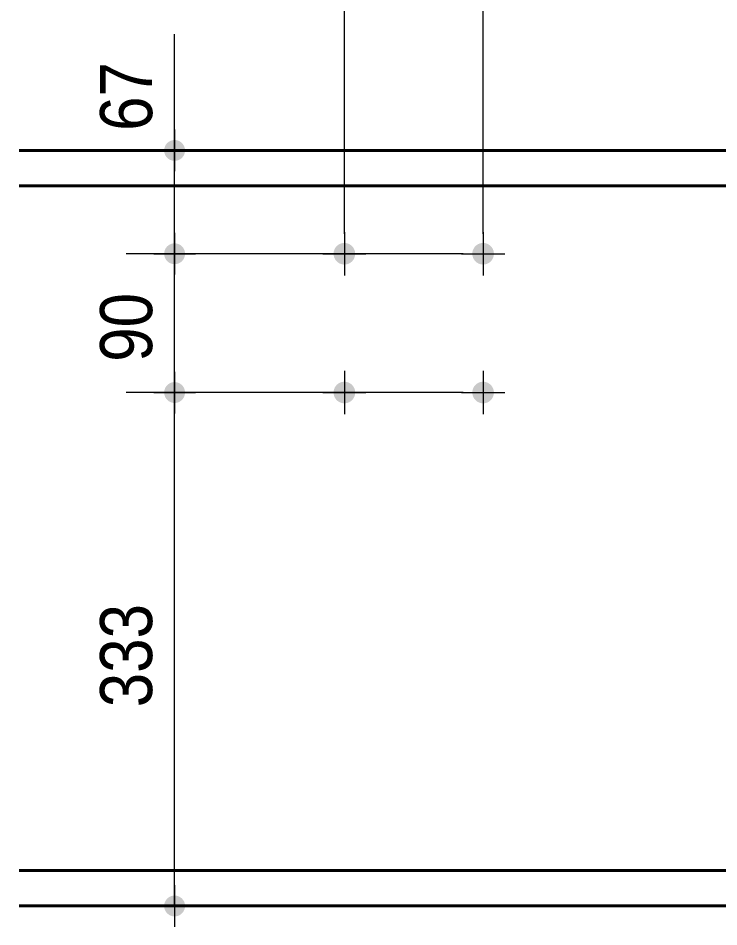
# Model space of a CAD drawing. Header units: millimetres. Extents: x 2 to 410, y 5 to 282.
# Drawn here: x 127.11 to 162.08, y 110.9 to 156.23 of the extents above; entities that cross this region are included whole.
import ezdxf

# ---------------------------------------------------------------- set-up
doc = ezdxf.new("R2010")
doc.units = ezdxf.units.MM
for name, color, linetype, lineweight in [('Boulon', 7, 'Continuous', 0), ('Cotation', 7, 'Continuous', 0), ('Piece', 2, 'Continuous', 0)]:
    doc.layers.add(name, color=color, linetype=linetype, lineweight=lineweight)
doc.styles.add('ARIAL', font='ARIAL.TTF')

# ---------------------------------------------------------------- blocks, each defined once
blk = doc.blocks.new('*A7')
at = {"layer": 'Boulon'}
for points in [[(142.855, 144.5), (142.857, 144.527), (142.861, 144.553), (142.865, 144.579), (142.871, 144.605), (142.878, 144.63), (142.886, 144.655), (142.896, 144.68), (142.906, 144.704), (142.918, 144.728), (142.931, 144.751), (142.946, 144.773), (142.961, 144.795), (142.977, 144.815), (142.994, 144.835), (143.013, 144.854), (143.032, 144.873), (143.052, 144.89), (143.072, 144.906), (143.094, 144.921), (143.116, 144.936), (143.139, 144.949), (143.163, 144.961), (143.187, 144.971), (143.212, 144.981), (143.237, 144.989), (143.262, 144.996), (143.288, 145.002), (143.314, 145.006), (143.34, 145.01), (143.367, 145.012), (143.393, 145.012), (143.42, 145.012), (143.446, 145.01), (143.472, 145.006), (143.498, 145.002), (143.524, 144.996), (143.55, 144.989), (143.575, 144.981), (143.599, 144.971), (143.623, 144.961), (143.647, 144.949), (143.67, 144.936), (143.692, 144.921), (143.714, 144.906), (143.735, 144.89), (143.755, 144.873), (143.774, 144.854), (143.792, 144.835), (143.809, 144.815), (143.826, 144.795), (143.841, 144.773), (143.855, 144.751), (143.868, 144.728), (143.88, 144.704), (143.891, 144.68), (143.9, 144.655), (143.909, 144.63), (143.916, 144.605), (143.921, 144.579), (143.926, 144.553), (143.929, 144.527), (143.931, 144.5), (143.932, 144.474), (143.931, 144.447), (143.929, 144.421), (143.926, 144.395), (143.921, 144.369), (143.916, 144.343), (143.909, 144.317), (143.9, 144.292), (143.891, 144.268), (143.88, 144.244), (143.868, 144.22), (143.855, 144.197), (143.841, 144.175), (143.826, 144.153), (143.809, 144.132), (143.792, 144.112), (143.774, 144.093), (143.755, 144.075), (143.735, 144.058), (143.714, 144.041), (143.692, 144.026), (143.67, 144.012), (143.647, 143.999), (143.623, 143.987), (143.599, 143.976), (143.575, 143.967), (143.55, 143.958), (143.524, 143.951), (143.498, 143.946), (143.472, 143.941), (143.446, 143.938), (143.42, 143.936), (143.393, 143.935), (143.367, 143.936), (143.34, 143.938), (143.314, 143.941), (143.288, 143.946), (143.262, 143.951), (143.237, 143.958), (143.212, 143.967), (143.187, 143.976), (143.163, 143.987), (143.139, 143.999), (143.116, 144.012), (143.094, 144.026), (143.072, 144.041), (143.052, 144.058), (143.032, 144.075), (143.013, 144.093), (142.994, 144.112), (142.977, 144.132), (142.961, 144.153), (142.946, 144.175), (142.931, 144.197), (142.918, 144.22), (142.906, 144.244), (142.896, 144.268), (142.886, 144.292), (142.878, 144.317), (142.871, 144.343), (142.865, 144.369), (142.861, 144.395), (142.857, 144.421), (142.855, 144.447), (142.855, 144.474)], [(142.855, 137.577), (142.857, 137.603), (142.861, 137.63), (142.865, 137.656), (142.871, 137.682), (142.878, 137.707), (142.886, 137.732), (142.896, 137.757), (142.906, 137.781), (142.918, 137.804), (142.931, 137.827), (142.946, 137.85), (142.961, 137.871), (142.977, 137.892), (142.994, 137.912), (143.013, 137.931), (143.032, 137.95), (143.052, 137.967), (143.072, 137.983), (143.094, 137.998), (143.116, 138.013), (143.139, 138.026), (143.163, 138.037), (143.187, 138.048), (143.212, 138.058), (143.237, 138.066), (143.262, 138.073), (143.288, 138.079), (143.314, 138.083), (143.34, 138.087), (143.367, 138.088), (143.393, 138.089), (143.42, 138.088), (143.446, 138.087), (143.472, 138.083), (143.498, 138.079), (143.524, 138.073), (143.55, 138.066), (143.575, 138.058), (143.599, 138.048), (143.623, 138.037), (143.647, 138.026), (143.67, 138.013), (143.692, 137.998), (143.714, 137.983), (143.735, 137.967), (143.755, 137.95), (143.774, 137.931), (143.792, 137.912), (143.809, 137.892), (143.826, 137.871), (143.841, 137.85), (143.855, 137.827), (143.868, 137.804), (143.88, 137.781), (143.891, 137.757), (143.9, 137.732), (143.909, 137.707), (143.916, 137.682), (143.921, 137.656), (143.926, 137.63), (143.929, 137.603), (143.931, 137.577), (143.932, 137.551), (143.931, 137.524), (143.929, 137.498), (143.926, 137.472), (143.921, 137.446), (143.916, 137.42), (143.909, 137.394), (143.9, 137.369), (143.891, 137.345), (143.88, 137.32), (143.868, 137.297), (143.855, 137.274), (143.841, 137.252), (143.826, 137.23), (143.809, 137.209), (143.792, 137.189), (143.774, 137.17), (143.755, 137.152), (143.735, 137.134), (143.714, 137.118), (143.692, 137.103), (143.67, 137.089), (143.647, 137.076), (143.623, 137.064), (143.599, 137.053), (143.575, 137.044), (143.55, 137.035), (143.524, 137.028), (143.498, 137.023), (143.472, 137.018), (143.446, 137.015), (143.42, 137.013), (143.393, 137.012), (143.367, 137.013), (143.34, 137.015), (143.314, 137.018), (143.288, 137.023), (143.262, 137.028), (143.237, 137.035), (143.212, 137.044), (143.187, 137.053), (143.163, 137.064), (143.139, 137.076), (143.116, 137.089), (143.094, 137.103), (143.072, 137.118), (143.052, 137.134), (143.032, 137.152), (143.013, 137.17), (142.994, 137.189), (142.977, 137.209), (142.961, 137.23), (142.946, 137.252), (142.931, 137.274), (142.918, 137.297), (142.906, 137.32), (142.896, 137.345), (142.886, 137.369), (142.878, 137.394), (142.871, 137.42), (142.865, 137.446), (142.861, 137.472), (142.857, 137.498), (142.855, 137.524), (142.855, 137.551)]]:
    blk.add_hatch(color=256, dxfattribs=at).paths.add_polyline_path(points, flags=17)
at = {"layer": 'Boulon', "linetype": 'Continuous', "lineweight": 0}
for p, q in [((143.393, 145.551), (143.393, 143.397)), ((142.316, 144.474), (144.47, 144.474)), ((143.393, 138.628), (143.393, 136.474)), ((142.316, 137.551), (144.47, 137.551))]:
    blk.add_line(p, q, dxfattribs=at)
blk = doc.blocks.new('*A8')
at = {"layer": 'Boulon'}
for points in [[(149.779, 144.5), (149.78, 144.527), (149.784, 144.553), (149.788, 144.579), (149.794, 144.605), (149.801, 144.63), (149.809, 144.655), (149.819, 144.68), (149.83, 144.704), (149.841, 144.728), (149.854, 144.751), (149.869, 144.773), (149.884, 144.795), (149.9, 144.815), (149.917, 144.835), (149.936, 144.854), (149.955, 144.873), (149.975, 144.89), (149.996, 144.906), (150.017, 144.921), (150.04, 144.936), (150.063, 144.949), (150.086, 144.961), (150.11, 144.971), (150.135, 144.981), (150.16, 144.989), (150.185, 144.996), (150.211, 145.002), (150.237, 145.006), (150.264, 145.01), (150.29, 145.012), (150.316, 145.012), (150.343, 145.012), (150.369, 145.01), (150.395, 145.006), (150.421, 145.002), (150.447, 144.996), (150.473, 144.989), (150.498, 144.981), (150.522, 144.971), (150.547, 144.961), (150.57, 144.949), (150.593, 144.936), (150.615, 144.921), (150.637, 144.906), (150.658, 144.89), (150.678, 144.873), (150.697, 144.854), (150.715, 144.835), (150.733, 144.815), (150.749, 144.795), (150.764, 144.773), (150.778, 144.751), (150.791, 144.728), (150.803, 144.704), (150.814, 144.68), (150.823, 144.655), (150.832, 144.63), (150.839, 144.605), (150.844, 144.579), (150.849, 144.553), (150.852, 144.527), (150.854, 144.5), (150.855, 144.474), (150.854, 144.447), (150.852, 144.421), (150.849, 144.395), (150.844, 144.369), (150.839, 144.343), (150.832, 144.317), (150.823, 144.292), (150.814, 144.268), (150.803, 144.244), (150.791, 144.22), (150.778, 144.197), (150.764, 144.175), (150.749, 144.153), (150.733, 144.132), (150.715, 144.112), (150.697, 144.093), (150.678, 144.075), (150.658, 144.058), (150.637, 144.041), (150.615, 144.026), (150.593, 144.012), (150.57, 143.999), (150.547, 143.987), (150.522, 143.976), (150.498, 143.967), (150.473, 143.958), (150.447, 143.951), (150.421, 143.946), (150.395, 143.941), (150.369, 143.938), (150.343, 143.936), (150.316, 143.935), (150.29, 143.936), (150.264, 143.938), (150.237, 143.941), (150.211, 143.946), (150.185, 143.951), (150.16, 143.958), (150.135, 143.967), (150.11, 143.976), (150.086, 143.987), (150.063, 143.999), (150.04, 144.012), (150.017, 144.026), (149.996, 144.041), (149.975, 144.058), (149.955, 144.075), (149.936, 144.093), (149.917, 144.112), (149.9, 144.132), (149.884, 144.153), (149.869, 144.175), (149.854, 144.197), (149.841, 144.22), (149.83, 144.244), (149.819, 144.268), (149.809, 144.292), (149.801, 144.317), (149.794, 144.343), (149.788, 144.369), (149.784, 144.395), (149.78, 144.421), (149.779, 144.447), (149.778, 144.474)], [(149.779, 137.577), (149.78, 137.603), (149.784, 137.63), (149.788, 137.656), (149.794, 137.682), (149.801, 137.707), (149.809, 137.732), (149.819, 137.757), (149.83, 137.781), (149.841, 137.804), (149.854, 137.827), (149.869, 137.85), (149.884, 137.871), (149.9, 137.892), (149.917, 137.912), (149.936, 137.931), (149.955, 137.95), (149.975, 137.967), (149.996, 137.983), (150.017, 137.998), (150.04, 138.013), (150.063, 138.026), (150.086, 138.037), (150.11, 138.048), (150.135, 138.058), (150.16, 138.066), (150.185, 138.073), (150.211, 138.079), (150.237, 138.083), (150.264, 138.087), (150.29, 138.088), (150.316, 138.089), (150.343, 138.088), (150.369, 138.087), (150.395, 138.083), (150.421, 138.079), (150.447, 138.073), (150.473, 138.066), (150.498, 138.058), (150.522, 138.048), (150.547, 138.037), (150.57, 138.026), (150.593, 138.013), (150.615, 137.998), (150.637, 137.983), (150.658, 137.967), (150.678, 137.95), (150.697, 137.931), (150.715, 137.912), (150.733, 137.892), (150.749, 137.871), (150.764, 137.85), (150.778, 137.827), (150.791, 137.804), (150.803, 137.781), (150.814, 137.757), (150.823, 137.732), (150.832, 137.707), (150.839, 137.682), (150.844, 137.656), (150.849, 137.63), (150.852, 137.603), (150.854, 137.577), (150.855, 137.551), (150.854, 137.524), (150.852, 137.498), (150.849, 137.472), (150.844, 137.446), (150.839, 137.42), (150.832, 137.394), (150.823, 137.369), (150.814, 137.345), (150.803, 137.32), (150.791, 137.297), (150.778, 137.274), (150.764, 137.252), (150.749, 137.23), (150.733, 137.209), (150.715, 137.189), (150.697, 137.17), (150.678, 137.152), (150.658, 137.134), (150.637, 137.118), (150.615, 137.103), (150.593, 137.089), (150.57, 137.076), (150.547, 137.064), (150.522, 137.053), (150.498, 137.044), (150.473, 137.035), (150.447, 137.028), (150.421, 137.023), (150.395, 137.018), (150.369, 137.015), (150.343, 137.013), (150.316, 137.012), (150.29, 137.013), (150.264, 137.015), (150.237, 137.018), (150.211, 137.023), (150.185, 137.028), (150.16, 137.035), (150.135, 137.044), (150.11, 137.053), (150.086, 137.064), (150.063, 137.076), (150.04, 137.089), (150.017, 137.103), (149.996, 137.118), (149.975, 137.134), (149.955, 137.152), (149.936, 137.17), (149.917, 137.189), (149.9, 137.209), (149.884, 137.23), (149.869, 137.252), (149.854, 137.274), (149.841, 137.297), (149.83, 137.32), (149.819, 137.345), (149.809, 137.369), (149.801, 137.394), (149.794, 137.42), (149.788, 137.446), (149.784, 137.472), (149.78, 137.498), (149.779, 137.524), (149.778, 137.551)]]:
    blk.add_hatch(color=256, dxfattribs=at).paths.add_polyline_path(points, flags=17)
at = {"layer": 'Boulon', "linetype": 'Continuous', "lineweight": 0}
for p, q in [((150.316, 145.551), (150.316, 143.397)), ((149.239, 144.474), (151.393, 144.474)), ((150.316, 138.628), (150.316, 136.474)), ((149.239, 137.551), (151.393, 137.551))]:
    blk.add_line(p, q, dxfattribs=at)
blk = doc.blocks.new('*A16')
at = {"layer": 'Piece', "color": 2, "linetype": 'Continuous', "lineweight": 40}
for p, q in [((166.544765, 149.627592), (127.164818, 149.627592)), ((166.544765, 147.858361), (127.164818, 147.858361)), ((166.544765, 113.704515), (127.164818, 113.704515)), ((127.164818, 111.935285), (166.544765, 111.935285))]:
    blk.add_line(p, q, dxfattribs=at)
blk = doc.blocks.new('*A41')
at = {"layer": 'Cotation'}
for points in [[(110.811, 177.069), (110.785, 177.071), (110.76, 177.074), (110.735, 177.078), (110.71, 177.084), (110.685, 177.091), (110.661, 177.099), (110.637, 177.108), (110.614, 177.118), (110.591, 177.13), (110.569, 177.142), (110.547, 177.156), (110.527, 177.171), (110.506, 177.186), (110.487, 177.203), (110.469, 177.221), (110.451, 177.239), (110.434, 177.258), (110.419, 177.279), (110.404, 177.299), (110.39, 177.321), (110.378, 177.343), (110.366, 177.366), (110.356, 177.389), (110.347, 177.413), (110.339, 177.437), (110.332, 177.462), (110.326, 177.487), (110.322, 177.512), (110.319, 177.537), (110.317, 177.563), (110.316, 177.588), (110.317, 177.614), (110.319, 177.639), (110.322, 177.665), (110.326, 177.69), (110.332, 177.715), (110.339, 177.739), (110.347, 177.764), (110.356, 177.787), (110.366, 177.811), (110.378, 177.833), (110.39, 177.856), (110.404, 177.877), (110.419, 177.898), (110.434, 177.918), (110.451, 177.938), (110.469, 177.956), (110.487, 177.974), (110.506, 177.99), (110.527, 178.006), (110.547, 178.021), (110.569, 178.034), (110.591, 178.047), (110.614, 178.058), (110.637, 178.069), (110.661, 178.078), (110.685, 178.086), (110.71, 178.093), (110.735, 178.098), (110.76, 178.103), (110.785, 178.106), (110.811, 178.108), (110.836, 178.108), (110.862, 178.108), (110.887, 178.106), (110.913, 178.103), (110.938, 178.098), (110.963, 178.093), (110.987, 178.086), (111.012, 178.078), (111.035, 178.069), (111.059, 178.058), (111.082, 178.047), (111.104, 178.034), (111.125, 178.021), (111.146, 178.006), (111.166, 177.99), (111.186, 177.974), (111.204, 177.956), (111.222, 177.938), (111.238, 177.918), (111.254, 177.898), (111.269, 177.877), (111.282, 177.856), (111.295, 177.833), (111.306, 177.811), (111.317, 177.787), (111.326, 177.764), (111.334, 177.739), (111.341, 177.715), (111.346, 177.69), (111.351, 177.665), (111.354, 177.639), (111.356, 177.614), (111.356, 177.588), (111.356, 177.563), (111.354, 177.537), (111.351, 177.512), (111.346, 177.487), (111.341, 177.462), (111.334, 177.437), (111.326, 177.413), (111.317, 177.389), (111.306, 177.366), (111.295, 177.343), (111.282, 177.321), (111.269, 177.299), (111.254, 177.279), (111.238, 177.258), (111.222, 177.239), (111.204, 177.221), (111.186, 177.203), (111.166, 177.186), (111.146, 177.171), (111.125, 177.156), (111.104, 177.142), (111.082, 177.13), (111.059, 177.118), (111.035, 177.108), (111.012, 177.099), (110.987, 177.091), (110.963, 177.084), (110.938, 177.078), (110.913, 177.074), (110.887, 177.071), (110.862, 177.069), (110.836, 177.068)], [(143.368, 177.069), (143.342, 177.071), (143.317, 177.074), (143.292, 177.078), (143.267, 177.084), (143.242, 177.091), (143.218, 177.099), (143.194, 177.108), (143.171, 177.118), (143.148, 177.13), (143.126, 177.142), (143.104, 177.156), (143.083, 177.171), (143.063, 177.186), (143.044, 177.203), (143.026, 177.221), (143.008, 177.239), (142.991, 177.258), (142.976, 177.279), (142.961, 177.299), (142.947, 177.321), (142.935, 177.343), (142.923, 177.366), (142.913, 177.389), (142.904, 177.413), (142.896, 177.437), (142.889, 177.462), (142.883, 177.487), (142.879, 177.512), (142.876, 177.537), (142.874, 177.563), (142.873, 177.588), (142.874, 177.614), (142.876, 177.639), (142.879, 177.665), (142.883, 177.69), (142.889, 177.715), (142.896, 177.739), (142.904, 177.764), (142.913, 177.787), (142.923, 177.811), (142.935, 177.833), (142.947, 177.856), (142.961, 177.877), (142.976, 177.898), (142.991, 177.918), (143.008, 177.938), (143.026, 177.956), (143.044, 177.974), (143.063, 177.99), (143.083, 178.006), (143.104, 178.021), (143.126, 178.034), (143.148, 178.047), (143.171, 178.058), (143.194, 178.069), (143.218, 178.078), (143.242, 178.086), (143.267, 178.093), (143.292, 178.098), (143.317, 178.103), (143.342, 178.106), (143.368, 178.108), (143.393, 178.108), (143.419, 178.108), (143.444, 178.106), (143.47, 178.103), (143.495, 178.098), (143.52, 178.093), (143.544, 178.086), (143.568, 178.078), (143.592, 178.069), (143.616, 178.058), (143.638, 178.047), (143.661, 178.034), (143.682, 178.021), (143.703, 178.006), (143.723, 177.99), (143.742, 177.974), (143.761, 177.956), (143.779, 177.938), (143.795, 177.918), (143.811, 177.898), (143.826, 177.877), (143.839, 177.856), (143.852, 177.833), (143.863, 177.811), (143.874, 177.787), (143.883, 177.764), (143.891, 177.739), (143.898, 177.715), (143.903, 177.69), (143.908, 177.665), (143.911, 177.639), (143.913, 177.614), (143.913, 177.588), (143.913, 177.563), (143.911, 177.537), (143.908, 177.512), (143.903, 177.487), (143.898, 177.462), (143.891, 177.437), (143.883, 177.413), (143.874, 177.389), (143.863, 177.366), (143.852, 177.343), (143.839, 177.321), (143.826, 177.299), (143.811, 177.279), (143.795, 177.258), (143.779, 177.239), (143.761, 177.221), (143.742, 177.203), (143.723, 177.186), (143.703, 177.171), (143.682, 177.156), (143.661, 177.142), (143.638, 177.13), (143.616, 177.118), (143.592, 177.108), (143.568, 177.099), (143.544, 177.091), (143.52, 177.084), (143.495, 177.078), (143.47, 177.074), (143.444, 177.071), (143.419, 177.069), (143.393, 177.068)]]:
    blk.add_hatch(color=256, dxfattribs=at).paths.add_polyline_path(points, flags=17)
at = {"layer": 'Cotation', "linetype": 'Continuous', "lineweight": 0}
for p, q in [((110.836, 145.474), (110.836, 188.154)), ((143.393, 145.474), (143.393, 186.442)), ((110.836, 178.628), (110.836, 176.548)), ((143.393, 178.628), (143.393, 176.548)), ((111.876, 177.588), (109.796, 177.588)), ((110.836, 177.588), (109.796, 177.588)), ((110.836, 177.588), (143.393, 177.588)), ((144.433, 177.588), (142.353, 177.588)), ((143.393, 177.588), (144.433, 177.588))]:
    blk.add_line(p, q, dxfattribs=at)
at = {"layer": 'Cotation'}
for p in [(110.836, 177.588), (143.393, 177.588)]:
    blk.add_point(p, dxfattribs=at)
at = {"layer": 'Cotation', "style": 'ARIAL', "width": 0.85}
blk.add_text('2758', height=2.6, rotation=90.0002, dxfattribs=at).set_placement((142.353, 178.728))
blk.add_text('1810', height=2.6, dxfattribs=at).set_placement((123.258, 178.708))
blk = doc.blocks.new('*A42')
at = {"layer": 'Cotation'}
for points in [[(143.368, 177.069), (143.342, 177.071), (143.317, 177.074), (143.292, 177.078), (143.267, 177.084), (143.242, 177.091), (143.218, 177.099), (143.194, 177.108), (143.171, 177.118), (143.148, 177.13), (143.126, 177.142), (143.104, 177.156), (143.083, 177.171), (143.063, 177.186), (143.044, 177.203), (143.026, 177.221), (143.008, 177.239), (142.991, 177.258), (142.976, 177.279), (142.961, 177.299), (142.947, 177.321), (142.935, 177.343), (142.923, 177.366), (142.913, 177.389), (142.904, 177.413), (142.896, 177.437), (142.889, 177.462), (142.883, 177.487), (142.879, 177.512), (142.876, 177.537), (142.874, 177.563), (142.873, 177.588), (142.874, 177.614), (142.876, 177.639), (142.879, 177.665), (142.883, 177.69), (142.889, 177.715), (142.896, 177.739), (142.904, 177.764), (142.913, 177.787), (142.923, 177.811), (142.935, 177.833), (142.947, 177.856), (142.961, 177.877), (142.976, 177.898), (142.991, 177.918), (143.008, 177.938), (143.026, 177.956), (143.044, 177.974), (143.063, 177.99), (143.083, 178.006), (143.104, 178.021), (143.126, 178.034), (143.148, 178.047), (143.171, 178.058), (143.194, 178.069), (143.218, 178.078), (143.242, 178.086), (143.267, 178.093), (143.292, 178.098), (143.317, 178.103), (143.342, 178.106), (143.368, 178.108), (143.393, 178.108), (143.419, 178.108), (143.444, 178.106), (143.47, 178.103), (143.495, 178.098), (143.52, 178.093), (143.544, 178.086), (143.568, 178.078), (143.592, 178.069), (143.616, 178.058), (143.638, 178.047), (143.661, 178.034), (143.682, 178.021), (143.703, 178.006), (143.723, 177.99), (143.742, 177.974), (143.761, 177.956), (143.779, 177.938), (143.795, 177.918), (143.811, 177.898), (143.826, 177.877), (143.839, 177.856), (143.852, 177.833), (143.863, 177.811), (143.874, 177.787), (143.883, 177.764), (143.891, 177.739), (143.898, 177.715), (143.903, 177.69), (143.908, 177.665), (143.911, 177.639), (143.913, 177.614), (143.913, 177.588), (143.913, 177.563), (143.911, 177.537), (143.908, 177.512), (143.903, 177.487), (143.898, 177.462), (143.891, 177.437), (143.883, 177.413), (143.874, 177.389), (143.863, 177.366), (143.852, 177.343), (143.839, 177.321), (143.826, 177.299), (143.811, 177.279), (143.795, 177.258), (143.779, 177.239), (143.761, 177.221), (143.742, 177.203), (143.723, 177.186), (143.703, 177.171), (143.682, 177.156), (143.661, 177.142), (143.638, 177.13), (143.616, 177.118), (143.592, 177.108), (143.568, 177.099), (143.544, 177.091), (143.52, 177.084), (143.495, 177.078), (143.47, 177.074), (143.444, 177.071), (143.419, 177.069), (143.393, 177.068)], [(150.291, 177.069), (150.265, 177.071), (150.24, 177.074), (150.215, 177.078), (150.19, 177.084), (150.165, 177.091), (150.141, 177.099), (150.117, 177.108), (150.094, 177.118), (150.071, 177.13), (150.049, 177.142), (150.027, 177.156), (150.007, 177.171), (149.986, 177.186), (149.967, 177.203), (149.949, 177.221), (149.931, 177.239), (149.914, 177.258), (149.899, 177.279), (149.884, 177.299), (149.87, 177.321), (149.858, 177.343), (149.846, 177.366), (149.836, 177.389), (149.827, 177.413), (149.819, 177.437), (149.812, 177.462), (149.806, 177.487), (149.802, 177.512), (149.799, 177.537), (149.797, 177.563), (149.796, 177.588), (149.797, 177.614), (149.799, 177.639), (149.802, 177.665), (149.806, 177.69), (149.812, 177.715), (149.819, 177.739), (149.827, 177.764), (149.836, 177.787), (149.846, 177.811), (149.858, 177.833), (149.87, 177.856), (149.884, 177.877), (149.899, 177.898), (149.914, 177.918), (149.931, 177.938), (149.949, 177.956), (149.967, 177.974), (149.986, 177.99), (150.007, 178.006), (150.027, 178.021), (150.049, 178.034), (150.071, 178.047), (150.094, 178.058), (150.117, 178.069), (150.141, 178.078), (150.165, 178.086), (150.19, 178.093), (150.215, 178.098), (150.24, 178.103), (150.265, 178.106), (150.291, 178.108), (150.316, 178.108), (150.342, 178.108), (150.367, 178.106), (150.393, 178.103), (150.418, 178.098), (150.443, 178.093), (150.467, 178.086), (150.492, 178.078), (150.515, 178.069), (150.539, 178.058), (150.561, 178.047), (150.584, 178.034), (150.605, 178.021), (150.626, 178.006), (150.646, 177.99), (150.666, 177.974), (150.684, 177.956), (150.702, 177.938), (150.718, 177.918), (150.734, 177.898), (150.749, 177.877), (150.762, 177.856), (150.775, 177.833), (150.786, 177.811), (150.797, 177.787), (150.806, 177.764), (150.814, 177.739), (150.821, 177.715), (150.826, 177.69), (150.831, 177.665), (150.834, 177.639), (150.836, 177.614), (150.836, 177.588), (150.836, 177.563), (150.834, 177.537), (150.831, 177.512), (150.826, 177.487), (150.821, 177.462), (150.814, 177.437), (150.806, 177.413), (150.797, 177.389), (150.786, 177.366), (150.775, 177.343), (150.762, 177.321), (150.749, 177.299), (150.734, 177.279), (150.718, 177.258), (150.702, 177.239), (150.684, 177.221), (150.666, 177.203), (150.646, 177.186), (150.626, 177.171), (150.605, 177.156), (150.584, 177.142), (150.561, 177.13), (150.539, 177.118), (150.515, 177.108), (150.492, 177.099), (150.467, 177.091), (150.443, 177.084), (150.418, 177.078), (150.393, 177.074), (150.367, 177.071), (150.342, 177.069), (150.316, 177.068)]]:
    blk.add_hatch(color=256, dxfattribs=at).paths.add_polyline_path(points, flags=17)
at = {"layer": 'Cotation', "linetype": 'Continuous', "lineweight": 0}
for p, q in [((150.316, 145.474), (150.316, 190.082)), ((143.393, 145.474), (143.393, 186.442)), ((143.393, 178.628), (143.393, 176.548)), ((150.316, 178.628), (150.316, 176.548)), ((144.433, 177.588), (142.353, 177.588)), ((143.393, 177.588), (142.353, 177.588)), ((143.393, 177.588), (150.316, 177.588)), ((151.356, 177.588), (149.276, 177.588)), ((150.316, 177.588), (151.356, 177.588))]:
    blk.add_line(p, q, dxfattribs=at)
at = {"layer": 'Cotation'}
for p in [(143.393, 177.588), (150.316, 177.588)]:
    blk.add_point(p, dxfattribs=at)
at = {"layer": 'Cotation', "style": 'ARIAL', "width": 0.85}
blk.add_text('2848', height=2.6, rotation=90.0002, dxfattribs=at).set_placement((149.276, 182.368))
blk.add_text('90', height=2.6, dxfattribs=at).set_placement((144.926, 178.708))
blk = doc.blocks.new('*A43')
at = {"layer": 'Cotation'}
for points in [[(150.291, 177.069), (150.265, 177.071), (150.24, 177.074), (150.215, 177.078), (150.19, 177.084), (150.165, 177.091), (150.141, 177.099), (150.117, 177.108), (150.094, 177.118), (150.071, 177.13), (150.049, 177.142), (150.027, 177.156), (150.007, 177.171), (149.986, 177.186), (149.967, 177.203), (149.949, 177.221), (149.931, 177.239), (149.914, 177.258), (149.899, 177.279), (149.884, 177.299), (149.87, 177.321), (149.858, 177.343), (149.846, 177.366), (149.836, 177.389), (149.827, 177.413), (149.819, 177.437), (149.812, 177.462), (149.806, 177.487), (149.802, 177.512), (149.799, 177.537), (149.797, 177.563), (149.796, 177.588), (149.797, 177.614), (149.799, 177.639), (149.802, 177.665), (149.806, 177.69), (149.812, 177.715), (149.819, 177.739), (149.827, 177.764), (149.836, 177.787), (149.846, 177.811), (149.858, 177.833), (149.87, 177.856), (149.884, 177.877), (149.899, 177.898), (149.914, 177.918), (149.931, 177.938), (149.949, 177.956), (149.967, 177.974), (149.986, 177.99), (150.007, 178.006), (150.027, 178.021), (150.049, 178.034), (150.071, 178.047), (150.094, 178.058), (150.117, 178.069), (150.141, 178.078), (150.165, 178.086), (150.19, 178.093), (150.215, 178.098), (150.24, 178.103), (150.265, 178.106), (150.291, 178.108), (150.316, 178.108), (150.342, 178.108), (150.367, 178.106), (150.393, 178.103), (150.418, 178.098), (150.443, 178.093), (150.467, 178.086), (150.492, 178.078), (150.515, 178.069), (150.539, 178.058), (150.561, 178.047), (150.584, 178.034), (150.605, 178.021), (150.626, 178.006), (150.646, 177.99), (150.666, 177.974), (150.684, 177.956), (150.702, 177.938), (150.718, 177.918), (150.734, 177.898), (150.749, 177.877), (150.762, 177.856), (150.775, 177.833), (150.786, 177.811), (150.797, 177.787), (150.806, 177.764), (150.814, 177.739), (150.821, 177.715), (150.826, 177.69), (150.831, 177.665), (150.834, 177.639), (150.836, 177.614), (150.836, 177.588), (150.836, 177.563), (150.834, 177.537), (150.831, 177.512), (150.826, 177.487), (150.821, 177.462), (150.814, 177.437), (150.806, 177.413), (150.797, 177.389), (150.786, 177.366), (150.775, 177.343), (150.762, 177.321), (150.749, 177.299), (150.734, 177.279), (150.718, 177.258), (150.702, 177.239), (150.684, 177.221), (150.666, 177.203), (150.646, 177.186), (150.626, 177.171), (150.605, 177.156), (150.584, 177.142), (150.561, 177.13), (150.539, 177.118), (150.515, 177.108), (150.492, 177.099), (150.467, 177.091), (150.443, 177.084), (150.418, 177.078), (150.393, 177.074), (150.367, 177.071), (150.342, 177.069), (150.316, 177.068)], [(182.848, 177.069), (182.822, 177.071), (182.797, 177.074), (182.772, 177.078), (182.747, 177.084), (182.722, 177.091), (182.698, 177.099), (182.674, 177.108), (182.651, 177.118), (182.628, 177.13), (182.606, 177.142), (182.584, 177.156), (182.563, 177.171), (182.543, 177.186), (182.524, 177.203), (182.506, 177.221), (182.488, 177.239), (182.471, 177.258), (182.456, 177.279), (182.441, 177.299), (182.427, 177.321), (182.415, 177.343), (182.403, 177.366), (182.393, 177.389), (182.384, 177.413), (182.376, 177.437), (182.369, 177.462), (182.363, 177.487), (182.359, 177.512), (182.356, 177.537), (182.354, 177.563), (182.353, 177.588), (182.354, 177.614), (182.356, 177.639), (182.359, 177.665), (182.363, 177.69), (182.369, 177.715), (182.376, 177.739), (182.384, 177.764), (182.393, 177.787), (182.403, 177.811), (182.415, 177.833), (182.427, 177.856), (182.441, 177.877), (182.456, 177.898), (182.471, 177.918), (182.488, 177.938), (182.506, 177.956), (182.524, 177.974), (182.543, 177.99), (182.563, 178.006), (182.584, 178.021), (182.606, 178.034), (182.628, 178.047), (182.651, 178.058), (182.674, 178.069), (182.698, 178.078), (182.722, 178.086), (182.747, 178.093), (182.772, 178.098), (182.797, 178.103), (182.822, 178.106), (182.848, 178.108), (182.873, 178.108), (182.899, 178.108), (182.924, 178.106), (182.95, 178.103), (182.975, 178.098), (183, 178.093), (183.024, 178.086), (183.048, 178.078), (183.072, 178.069), (183.096, 178.058), (183.118, 178.047), (183.141, 178.034), (183.162, 178.021), (183.183, 178.006), (183.203, 177.99), (183.222, 177.974), (183.241, 177.956), (183.258, 177.938), (183.275, 177.918), (183.291, 177.898), (183.306, 177.877), (183.319, 177.856), (183.332, 177.833), (183.343, 177.811), (183.354, 177.787), (183.363, 177.764), (183.371, 177.739), (183.378, 177.715), (183.383, 177.69), (183.388, 177.665), (183.391, 177.639), (183.393, 177.614), (183.393, 177.588), (183.393, 177.563), (183.391, 177.537), (183.388, 177.512), (183.383, 177.487), (183.378, 177.462), (183.371, 177.437), (183.363, 177.413), (183.354, 177.389), (183.343, 177.366), (183.332, 177.343), (183.319, 177.321), (183.306, 177.299), (183.291, 177.279), (183.275, 177.258), (183.258, 177.239), (183.241, 177.221), (183.222, 177.203), (183.203, 177.186), (183.183, 177.171), (183.162, 177.156), (183.141, 177.142), (183.118, 177.13), (183.096, 177.118), (183.072, 177.108), (183.048, 177.099), (183.024, 177.091), (183, 177.084), (182.975, 177.078), (182.95, 177.074), (182.924, 177.071), (182.899, 177.069), (182.873, 177.068)]]:
    blk.add_hatch(color=256, dxfattribs=at).paths.add_polyline_path(points, flags=17)
at = {"layer": 'Cotation', "linetype": 'Continuous', "lineweight": 0}
for p, q in [((150.316, 145.474), (150.316, 190.082)), ((182.873, 145.474), (182.873, 186.442)), ((150.316, 178.628), (150.316, 176.548)), ((182.873, 178.628), (182.873, 176.548)), ((151.356, 177.588), (149.276, 177.588)), ((150.316, 177.588), (149.276, 177.588)), ((150.316, 177.588), (182.873, 177.588)), ((183.913, 177.588), (181.833, 177.588)), ((182.873, 177.588), (183.913, 177.588))]:
    blk.add_line(p, q, dxfattribs=at)
at = {"layer": 'Cotation'}
for p in [(150.316, 177.588), (182.873, 177.588)]:
    blk.add_point(p, dxfattribs=at)
at = {"layer": 'Cotation', "style": 'ARIAL', "width": 0.85}
blk.add_text('5058', height=2.6, rotation=90.0002, dxfattribs=at).set_placement((181.833, 178.728))
blk.add_text('2210', height=2.6, dxfattribs=at).set_placement((162.738, 178.708))
blk = doc.blocks.new('*A61')
at = {"layer": 'Cotation'}
for points in [[(134.896, 137.031), (134.87, 137.033), (134.845, 137.036), (134.82, 137.041), (134.795, 137.046), (134.771, 137.053), (134.746, 137.061), (134.722, 137.07), (134.699, 137.081), (134.676, 137.092), (134.654, 137.105), (134.633, 137.118), (134.612, 137.133), (134.592, 137.149), (134.572, 137.165), (134.554, 137.183), (134.536, 137.201), (134.519, 137.221), (134.504, 137.241), (134.489, 137.262), (134.475, 137.283), (134.463, 137.306), (134.451, 137.328), (134.441, 137.352), (134.432, 137.375), (134.424, 137.4), (134.417, 137.424), (134.411, 137.449), (134.407, 137.474), (134.404, 137.5), (134.402, 137.525), (134.401, 137.551), (134.402, 137.576), (134.404, 137.602), (134.407, 137.627), (134.411, 137.652), (134.417, 137.677), (134.424, 137.702), (134.432, 137.726), (134.441, 137.75), (134.451, 137.773), (134.463, 137.796), (134.475, 137.818), (134.489, 137.84), (134.504, 137.86), (134.519, 137.881), (134.536, 137.9), (134.554, 137.918), (134.572, 137.936), (134.592, 137.953), (134.612, 137.968), (134.633, 137.983), (134.654, 137.997), (134.676, 138.009), (134.699, 138.021), (134.722, 138.031), (134.746, 138.04), (134.771, 138.048), (134.795, 138.055), (134.82, 138.061), (134.845, 138.065), (134.87, 138.068), (134.896, 138.07), (134.921, 138.071), (134.947, 138.07), (134.972, 138.068), (134.998, 138.065), (135.023, 138.061), (135.048, 138.055), (135.072, 138.048), (135.097, 138.04), (135.12, 138.031), (135.144, 138.021), (135.167, 138.009), (135.189, 137.997), (135.21, 137.983), (135.231, 137.968), (135.251, 137.953), (135.271, 137.936), (135.289, 137.918), (135.307, 137.9), (135.323, 137.881), (135.339, 137.86), (135.354, 137.84), (135.367, 137.818), (135.38, 137.796), (135.392, 137.773), (135.402, 137.75), (135.411, 137.726), (135.419, 137.702), (135.426, 137.677), (135.431, 137.652), (135.436, 137.627), (135.439, 137.602), (135.441, 137.576), (135.441, 137.551), (135.441, 137.525), (135.439, 137.5), (135.436, 137.474), (135.431, 137.449), (135.426, 137.424), (135.419, 137.4), (135.411, 137.375), (135.402, 137.352), (135.392, 137.328), (135.38, 137.306), (135.367, 137.283), (135.354, 137.262), (135.339, 137.241), (135.323, 137.221), (135.307, 137.201), (135.289, 137.183), (135.271, 137.165), (135.251, 137.149), (135.231, 137.133), (135.21, 137.118), (135.189, 137.105), (135.167, 137.092), (135.144, 137.081), (135.12, 137.07), (135.097, 137.061), (135.072, 137.053), (135.048, 137.046), (135.023, 137.041), (134.998, 137.036), (134.972, 137.033), (134.947, 137.031), (134.921, 137.031)], [(134.896, 111.416), (134.87, 111.418), (134.845, 111.421), (134.82, 111.425), (134.795, 111.431), (134.771, 111.438), (134.746, 111.446), (134.722, 111.455), (134.699, 111.465), (134.676, 111.477), (134.654, 111.489), (134.633, 111.503), (134.612, 111.518), (134.592, 111.533), (134.572, 111.55), (134.554, 111.568), (134.536, 111.586), (134.519, 111.605), (134.504, 111.626), (134.489, 111.646), (134.475, 111.668), (134.463, 111.69), (134.451, 111.713), (134.441, 111.736), (134.432, 111.76), (134.424, 111.784), (134.417, 111.809), (134.411, 111.834), (134.407, 111.859), (134.404, 111.884), (134.402, 111.91), (134.401, 111.935), (134.402, 111.961), (134.404, 111.986), (134.407, 112.012), (134.411, 112.037), (134.417, 112.062), (134.424, 112.086), (134.432, 112.11), (134.441, 112.134), (134.451, 112.158), (134.463, 112.18), (134.475, 112.203), (134.489, 112.224), (134.504, 112.245), (134.519, 112.265), (134.536, 112.284), (134.554, 112.303), (134.572, 112.321), (134.592, 112.337), (134.612, 112.353), (134.633, 112.368), (134.654, 112.381), (134.676, 112.394), (134.699, 112.405), (134.722, 112.416), (134.746, 112.425), (134.771, 112.433), (134.795, 112.44), (134.82, 112.445), (134.845, 112.45), (134.87, 112.453), (134.896, 112.455), (134.921, 112.455), (134.947, 112.455), (134.972, 112.453), (134.998, 112.45), (135.023, 112.445), (135.048, 112.44), (135.072, 112.433), (135.097, 112.425), (135.12, 112.416), (135.144, 112.405), (135.167, 112.394), (135.189, 112.381), (135.21, 112.368), (135.231, 112.353), (135.251, 112.337), (135.271, 112.321), (135.289, 112.303), (135.307, 112.284), (135.323, 112.265), (135.339, 112.245), (135.354, 112.224), (135.367, 112.203), (135.38, 112.18), (135.392, 112.158), (135.402, 112.134), (135.411, 112.11), (135.419, 112.086), (135.426, 112.062), (135.431, 112.037), (135.436, 112.012), (135.439, 111.986), (135.441, 111.961), (135.441, 111.935), (135.441, 111.91), (135.439, 111.884), (135.436, 111.859), (135.431, 111.834), (135.426, 111.809), (135.419, 111.784), (135.411, 111.76), (135.402, 111.736), (135.392, 111.713), (135.38, 111.69), (135.367, 111.668), (135.354, 111.646), (135.339, 111.626), (135.323, 111.605), (135.307, 111.586), (135.289, 111.568), (135.271, 111.55), (135.251, 111.533), (135.231, 111.518), (135.21, 111.503), (135.189, 111.489), (135.167, 111.477), (135.144, 111.465), (135.12, 111.455), (135.097, 111.446), (135.072, 111.438), (135.048, 111.431), (135.023, 111.425), (134.998, 111.421), (134.972, 111.418), (134.947, 111.416), (134.921, 111.415)]]:
    blk.add_hatch(color=256, dxfattribs=at).paths.add_polyline_path(points, flags=17)
at = {"layer": 'Cotation', "linetype": 'Continuous', "lineweight": 0}
for p, q in [((134.921, 138.591), (134.921, 136.511)), ((134.921, 137.551), (134.921, 138.591)), ((149.316, 137.551), (132.501, 137.551)), ((133.881, 137.551), (135.961, 137.551)), ((134.921, 111.935), (134.921, 137.551)), ((134.921, 112.975), (134.921, 110.895)), ((142.393, 111.935), (132.501, 111.935)), ((133.881, 111.935), (135.961, 111.935)), ((134.921, 111.935), (134.921, 110.895))]:
    blk.add_line(p, q, dxfattribs=at)
at = {"layer": 'Cotation'}
for p in [(134.921, 137.551), (134.921, 111.935)]:
    blk.add_point(p, dxfattribs=at)
at = {"layer": 'Cotation', "style": 'ARIAL', "width": 0.85}
blk.add_text('333', height=2.6, rotation=90.0002, dxfattribs=at).set_placement((133.801, 121.85))
blk = doc.blocks.new('*A62')
at = {"layer": 'Cotation'}
for points in [[(134.896, 143.954), (134.87, 143.956), (134.845, 143.959), (134.82, 143.964), (134.795, 143.969), (134.771, 143.976), (134.746, 143.984), (134.722, 143.993), (134.699, 144.004), (134.676, 144.015), (134.654, 144.028), (134.633, 144.041), (134.612, 144.056), (134.592, 144.072), (134.572, 144.088), (134.554, 144.106), (134.536, 144.125), (134.519, 144.144), (134.504, 144.164), (134.489, 144.185), (134.475, 144.206), (134.463, 144.229), (134.451, 144.251), (134.441, 144.275), (134.432, 144.299), (134.424, 144.323), (134.417, 144.347), (134.411, 144.372), (134.407, 144.397), (134.404, 144.423), (134.402, 144.448), (134.401, 144.474), (134.402, 144.499), (134.404, 144.525), (134.407, 144.55), (134.411, 144.575), (134.417, 144.6), (134.424, 144.625), (134.432, 144.649), (134.441, 144.673), (134.451, 144.696), (134.463, 144.719), (134.475, 144.741), (134.489, 144.763), (134.504, 144.784), (134.519, 144.804), (134.536, 144.823), (134.554, 144.841), (134.572, 144.859), (134.592, 144.876), (134.612, 144.891), (134.633, 144.906), (134.654, 144.92), (134.676, 144.932), (134.699, 144.944), (134.722, 144.954), (134.746, 144.963), (134.771, 144.971), (134.795, 144.978), (134.82, 144.984), (134.845, 144.988), (134.87, 144.991), (134.896, 144.993), (134.921, 144.994), (134.947, 144.993), (134.972, 144.991), (134.998, 144.988), (135.023, 144.984), (135.048, 144.978), (135.072, 144.971), (135.097, 144.963), (135.12, 144.954), (135.144, 144.944), (135.167, 144.932), (135.189, 144.92), (135.21, 144.906), (135.231, 144.891), (135.251, 144.876), (135.271, 144.859), (135.289, 144.841), (135.307, 144.823), (135.323, 144.804), (135.339, 144.784), (135.354, 144.763), (135.367, 144.741), (135.38, 144.719), (135.392, 144.696), (135.402, 144.673), (135.411, 144.649), (135.419, 144.625), (135.426, 144.6), (135.431, 144.575), (135.436, 144.55), (135.439, 144.525), (135.441, 144.499), (135.441, 144.474), (135.441, 144.448), (135.439, 144.423), (135.436, 144.397), (135.431, 144.372), (135.426, 144.347), (135.419, 144.323), (135.411, 144.299), (135.402, 144.275), (135.392, 144.251), (135.38, 144.229), (135.367, 144.206), (135.354, 144.185), (135.339, 144.164), (135.323, 144.144), (135.307, 144.125), (135.289, 144.106), (135.271, 144.088), (135.251, 144.072), (135.231, 144.056), (135.21, 144.041), (135.189, 144.028), (135.167, 144.015), (135.144, 144.004), (135.12, 143.993), (135.097, 143.984), (135.072, 143.976), (135.048, 143.969), (135.023, 143.964), (134.998, 143.959), (134.972, 143.956), (134.947, 143.954), (134.921, 143.954)], [(134.896, 137.031), (134.87, 137.033), (134.845, 137.036), (134.82, 137.041), (134.795, 137.046), (134.771, 137.053), (134.746, 137.061), (134.722, 137.07), (134.699, 137.081), (134.676, 137.092), (134.654, 137.105), (134.633, 137.118), (134.612, 137.133), (134.592, 137.149), (134.572, 137.165), (134.554, 137.183), (134.536, 137.201), (134.519, 137.221), (134.504, 137.241), (134.489, 137.262), (134.475, 137.283), (134.463, 137.306), (134.451, 137.328), (134.441, 137.352), (134.432, 137.375), (134.424, 137.4), (134.417, 137.424), (134.411, 137.449), (134.407, 137.474), (134.404, 137.5), (134.402, 137.525), (134.401, 137.551), (134.402, 137.576), (134.404, 137.602), (134.407, 137.627), (134.411, 137.652), (134.417, 137.677), (134.424, 137.702), (134.432, 137.726), (134.441, 137.75), (134.451, 137.773), (134.463, 137.796), (134.475, 137.818), (134.489, 137.84), (134.504, 137.86), (134.519, 137.881), (134.536, 137.9), (134.554, 137.918), (134.572, 137.936), (134.592, 137.953), (134.612, 137.968), (134.633, 137.983), (134.654, 137.997), (134.676, 138.009), (134.699, 138.021), (134.722, 138.031), (134.746, 138.04), (134.771, 138.048), (134.795, 138.055), (134.82, 138.061), (134.845, 138.065), (134.87, 138.068), (134.896, 138.07), (134.921, 138.071), (134.947, 138.07), (134.972, 138.068), (134.998, 138.065), (135.023, 138.061), (135.048, 138.055), (135.072, 138.048), (135.097, 138.04), (135.12, 138.031), (135.144, 138.021), (135.167, 138.009), (135.189, 137.997), (135.21, 137.983), (135.231, 137.968), (135.251, 137.953), (135.271, 137.936), (135.289, 137.918), (135.307, 137.9), (135.323, 137.881), (135.339, 137.86), (135.354, 137.84), (135.367, 137.818), (135.38, 137.796), (135.392, 137.773), (135.402, 137.75), (135.411, 137.726), (135.419, 137.702), (135.426, 137.677), (135.431, 137.652), (135.436, 137.627), (135.439, 137.602), (135.441, 137.576), (135.441, 137.551), (135.441, 137.525), (135.439, 137.5), (135.436, 137.474), (135.431, 137.449), (135.426, 137.424), (135.419, 137.4), (135.411, 137.375), (135.402, 137.352), (135.392, 137.328), (135.38, 137.306), (135.367, 137.283), (135.354, 137.262), (135.339, 137.241), (135.323, 137.221), (135.307, 137.201), (135.289, 137.183), (135.271, 137.165), (135.251, 137.149), (135.231, 137.133), (135.21, 137.118), (135.189, 137.105), (135.167, 137.092), (135.144, 137.081), (135.12, 137.07), (135.097, 137.061), (135.072, 137.053), (135.048, 137.046), (135.023, 137.041), (134.998, 137.036), (134.972, 137.033), (134.947, 137.031), (134.921, 137.031)]]:
    blk.add_hatch(color=256, dxfattribs=at).paths.add_polyline_path(points, flags=17)
at = {"layer": 'Cotation', "linetype": 'Continuous', "lineweight": 0}
for p, q in [((134.921, 145.514), (134.921, 143.434)), ((134.921, 144.474), (134.921, 145.514)), ((149.316, 144.474), (132.501, 144.474)), ((133.881, 144.474), (135.961, 144.474)), ((134.921, 137.551), (134.921, 144.474)), ((134.921, 138.591), (134.921, 136.511)), ((149.316, 137.551), (132.501, 137.551)), ((133.881, 137.551), (135.961, 137.551)), ((134.921, 137.551), (134.921, 136.511))]:
    blk.add_line(p, q, dxfattribs=at)
at = {"layer": 'Cotation'}
for p in [(134.921, 144.474), (134.921, 137.551)]:
    blk.add_point(p, dxfattribs=at)
at = {"layer": 'Cotation', "style": 'ARIAL', "width": 0.85}
blk.add_text('90', height=2.6, rotation=90.0002, dxfattribs=at).set_placement((133.801, 139.084))
blk = doc.blocks.new('*A63')
at = {"layer": 'Cotation'}
for points in [[(134.896, 149.108), (134.87, 149.11), (134.845, 149.113), (134.82, 149.118), (134.795, 149.123), (134.771, 149.13), (134.746, 149.138), (134.722, 149.147), (134.699, 149.158), (134.676, 149.169), (134.654, 149.182), (134.633, 149.195), (134.612, 149.21), (134.592, 149.226), (134.572, 149.242), (134.554, 149.26), (134.536, 149.278), (134.519, 149.298), (134.504, 149.318), (134.489, 149.339), (134.475, 149.36), (134.463, 149.382), (134.451, 149.405), (134.441, 149.429), (134.432, 149.452), (134.424, 149.477), (134.417, 149.501), (134.411, 149.526), (134.407, 149.551), (134.404, 149.577), (134.402, 149.602), (134.401, 149.628), (134.402, 149.653), (134.404, 149.679), (134.407, 149.704), (134.411, 149.729), (134.417, 149.754), (134.424, 149.779), (134.432, 149.803), (134.441, 149.827), (134.451, 149.85), (134.463, 149.873), (134.475, 149.895), (134.489, 149.916), (134.504, 149.937), (134.519, 149.957), (134.536, 149.977), (134.554, 149.995), (134.572, 150.013), (134.592, 150.03), (134.612, 150.045), (134.633, 150.06), (134.654, 150.074), (134.676, 150.086), (134.699, 150.098), (134.722, 150.108), (134.746, 150.117), (134.771, 150.125), (134.795, 150.132), (134.82, 150.138), (134.845, 150.142), (134.87, 150.145), (134.896, 150.147), (134.921, 150.148), (134.947, 150.147), (134.972, 150.145), (134.998, 150.142), (135.023, 150.138), (135.048, 150.132), (135.072, 150.125), (135.097, 150.117), (135.12, 150.108), (135.144, 150.098), (135.167, 150.086), (135.189, 150.074), (135.21, 150.06), (135.231, 150.045), (135.251, 150.03), (135.271, 150.013), (135.289, 149.995), (135.307, 149.977), (135.323, 149.957), (135.339, 149.937), (135.354, 149.916), (135.367, 149.895), (135.38, 149.873), (135.392, 149.85), (135.402, 149.827), (135.411, 149.803), (135.419, 149.779), (135.426, 149.754), (135.431, 149.729), (135.436, 149.704), (135.439, 149.679), (135.441, 149.653), (135.441, 149.628), (135.441, 149.602), (135.439, 149.577), (135.436, 149.551), (135.431, 149.526), (135.426, 149.501), (135.419, 149.477), (135.411, 149.452), (135.402, 149.429), (135.392, 149.405), (135.38, 149.382), (135.367, 149.36), (135.354, 149.339), (135.339, 149.318), (135.323, 149.298), (135.307, 149.278), (135.289, 149.26), (135.271, 149.242), (135.251, 149.226), (135.231, 149.21), (135.21, 149.195), (135.189, 149.182), (135.167, 149.169), (135.144, 149.158), (135.12, 149.147), (135.097, 149.138), (135.072, 149.13), (135.048, 149.123), (135.023, 149.118), (134.998, 149.113), (134.972, 149.11), (134.947, 149.108), (134.921, 149.108)], [(134.896, 143.954), (134.87, 143.956), (134.845, 143.959), (134.82, 143.964), (134.795, 143.969), (134.771, 143.976), (134.746, 143.984), (134.722, 143.993), (134.699, 144.004), (134.676, 144.015), (134.654, 144.028), (134.633, 144.041), (134.612, 144.056), (134.592, 144.072), (134.572, 144.088), (134.554, 144.106), (134.536, 144.125), (134.519, 144.144), (134.504, 144.164), (134.489, 144.185), (134.475, 144.206), (134.463, 144.229), (134.451, 144.251), (134.441, 144.275), (134.432, 144.299), (134.424, 144.323), (134.417, 144.347), (134.411, 144.372), (134.407, 144.397), (134.404, 144.423), (134.402, 144.448), (134.401, 144.474), (134.402, 144.499), (134.404, 144.525), (134.407, 144.55), (134.411, 144.575), (134.417, 144.6), (134.424, 144.625), (134.432, 144.649), (134.441, 144.673), (134.451, 144.696), (134.463, 144.719), (134.475, 144.741), (134.489, 144.763), (134.504, 144.784), (134.519, 144.804), (134.536, 144.823), (134.554, 144.841), (134.572, 144.859), (134.592, 144.876), (134.612, 144.891), (134.633, 144.906), (134.654, 144.92), (134.676, 144.932), (134.699, 144.944), (134.722, 144.954), (134.746, 144.963), (134.771, 144.971), (134.795, 144.978), (134.82, 144.984), (134.845, 144.988), (134.87, 144.991), (134.896, 144.993), (134.921, 144.994), (134.947, 144.993), (134.972, 144.991), (134.998, 144.988), (135.023, 144.984), (135.048, 144.978), (135.072, 144.971), (135.097, 144.963), (135.12, 144.954), (135.144, 144.944), (135.167, 144.932), (135.189, 144.92), (135.21, 144.906), (135.231, 144.891), (135.251, 144.876), (135.271, 144.859), (135.289, 144.841), (135.307, 144.823), (135.323, 144.804), (135.339, 144.784), (135.354, 144.763), (135.367, 144.741), (135.38, 144.719), (135.392, 144.696), (135.402, 144.673), (135.411, 144.649), (135.419, 144.625), (135.426, 144.6), (135.431, 144.575), (135.436, 144.55), (135.439, 144.525), (135.441, 144.499), (135.441, 144.474), (135.441, 144.448), (135.439, 144.423), (135.436, 144.397), (135.431, 144.372), (135.426, 144.347), (135.419, 144.323), (135.411, 144.299), (135.402, 144.275), (135.392, 144.251), (135.38, 144.229), (135.367, 144.206), (135.354, 144.185), (135.339, 144.164), (135.323, 144.144), (135.307, 144.125), (135.289, 144.106), (135.271, 144.088), (135.251, 144.072), (135.231, 144.056), (135.21, 144.041), (135.189, 144.028), (135.167, 144.015), (135.144, 144.004), (135.12, 143.993), (135.097, 143.984), (135.072, 143.976), (135.048, 143.969), (135.023, 143.964), (134.998, 143.959), (134.972, 143.956), (134.947, 143.954), (134.921, 143.954)]]:
    blk.add_hatch(color=256, dxfattribs=at).paths.add_polyline_path(points, flags=17)
at = {"layer": 'Cotation', "linetype": 'Continuous', "lineweight": 0}
for p, q in [((134.921, 149.628), (134.921, 155.434)), ((134.921, 149.628), (134.921, 155.434)), ((134.921, 150.668), (134.921, 148.588)), ((142.393, 149.628), (132.501, 149.628)), ((133.881, 149.628), (135.961, 149.628)), ((134.921, 144.474), (134.921, 149.628)), ((134.921, 145.514), (134.921, 143.434)), ((149.316, 144.474), (132.501, 144.474)), ((133.881, 144.474), (135.961, 144.474)), ((134.921, 144.474), (134.921, 143.434))]:
    blk.add_line(p, q, dxfattribs=at)
at = {"layer": 'Cotation'}
for p in [(134.921, 149.628), (134.921, 144.474)]:
    blk.add_point(p, dxfattribs=at)
at = {"layer": 'Cotation', "style": 'ARIAL', "width": 0.85}
blk.add_text('67', height=2.6, rotation=90.0002, dxfattribs=at).set_placement((133.801, 150.603))

msp = doc.modelspace()

# ---------------------------------------------------------------- block references
at = {"lineweight": 0}
for name in ['*A42', '*A43', '*A41', '*A63', '*A16', '*A62', '*A7', '*A8', '*A61']:
    msp.add_blockref(name, (0, 0), dxfattribs=at)

doc.saveas('drawing.dxf')
